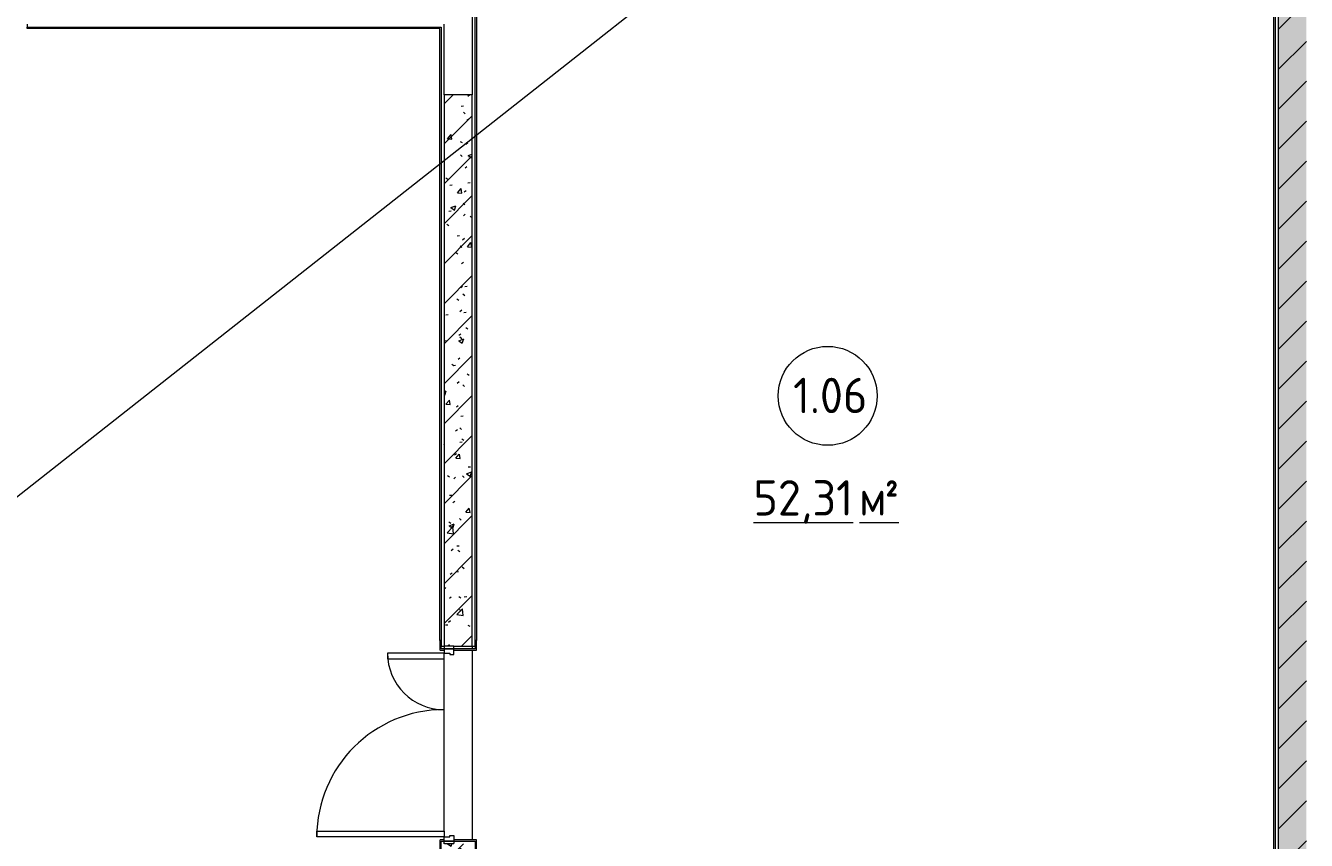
# Model space of a CAD drawing. Header units: millimetres. Extents: x -584918 to 2941280, y 3000189 to 4229862.
# Drawn here: x -457295 to -448235, y 3677900 to 3683665 of the extents above; entities that cross this region are included whole.
import ezdxf

# ---------------------------------------------------------------- set-up
doc = ezdxf.new("R2010")
doc.units = ezdxf.units.MM
doc.linetypes.add('ASVP_Невидимые', pattern=[5, 3, -2])
for name, color, linetype, lineweight in [('Двери', 7, 'Continuous', 0), ('Марки помещений', 7, 'Continuous', 0), ('Обобщенные модели', 7, 'Continuous', 0), ('Перекрытие', 7, 'Continuous', 0), ('Стены внутренние', 7, 'Continuous', 0), ('Стены несущие', 7, 'Continuous', 0), ('Стены отделка', 7, 'Continuous', 0), ('экспертиза ДУ', 1, 'Continuous', 0)]:
    doc.layers.add(name, color=color, linetype=linetype, lineweight=lineweight)
doc.styles.add('GOST Common_2', font='', dxfattribs={"height": 500})
doc.styles.add('GOST Common_3', font='', dxfattribs={"width": 0.9, "height": 500})
doc.styles.get('GOST Common_2').set_extended_font_data('GOST Common')
doc.styles.get('GOST Common_3').set_extended_font_data('GOST Common')
pattern_1 = [(45, (-437515.92, 3663725.22), (-141.4214, 141.4214), [])]
pattern_2 = [(50, (-437515.92, 3663725.22), (364.368, -31.8783), [38.1, -419.1]), (355, (-437515.92, 3663725.2), (-70.486, 382.1133), [30.48, -335.28]), (100.451, (-437485.56, 3663722.56), (293.885, 350.2334), [32.38, -356.18]), (46.184, (-437515.92, 3663826.8), (542.1585, -84.086), [57.15, -628.65]), (96.636, (-437470.74, 3663819.8), (474.805, 494.855), [48.57, -534.27]), (351.184, (-437515.9, 3663826.8), (474.81, 494.85), [45.72, -502.92]), (21, (-437465.12, 3663801.42), (303.2285, -204.5305), [38.1, -419.1]), (326, (-437465.12, 3663801.4), (123.604, 368.376), [30.48, -335.28]), (71.451, (-437439.86, 3663784.37), (426.834, 163.8427), [32.38, -356.18]), (37.5, (-437515.92, 3663725.22), (6.17665, 169.11015), [16.764, -314.452, 16.764, -323.596, -336.55]), (37.5, (-437515.92, 3663725.22), (6.17665, 169.11015), [-671.576, 16.764, -319.786]), (7.5, (-437515.92, 3663725.22), (133.6389, 200.3615), [16.764, -177.292, 16.764, -306.832, -128.27]), (7.5, (-437515.92, 3663725.22), (133.6389, 200.3615), [-517.652, 16.764, -111.506]), (327.5, (-437629.21, 3663725.22), (271.1818, -11.45836), [16.764, -110.236, 16.764, -379.476, -525.78]), (327.5, (-437629.21, 3663725.22), (271.1818, -11.45836), [-523.24, 16.764, -509.016]), (317.5, (-437680, 3663725.22), (296.2585, 50.8528), [16.764, -148.336, 16.764, -246.38, -373.38]), (317.5, (-437680, 3663725.22), (296.2585, 50.8528), [-428.244, 16.764, -356.616])]

# ---------------------------------------------------------------- blocks, each defined once
blk = doc.blocks.new('ASVP_ДверьДеревянная_2 полотна - Межкомнатная 1300х2000h_полотна_ Г Пр _1220 в свету_-7189934-АР Этаж 01')
at = {"layer": 'Двери', "lineweight": 18}
for p, q in [((-650, 1000), (-610, 1000)), ((-650, 100), (-650, 1000)), ((-610, 1000), (-610, 100)), ((650, 500), (610, 500)), ((610, 500), (610, 100)), ((650, 100), (650, 500)), ((-680, 100), (-650, 100)), ((-680, 30), (-680, 100)), ((-610, 100), (-650, 100)), ((-650, 100), (-650, 60)), ((610, 100), (650, 100)), ((680, 100), (650, 100)), ((650, 100), (650, 60)), ((680, 30), (680, 100)), ((-640, 30), (-680, 30)), ((-650, 60), (-640, 60)), ((-640, 60), (-640, 30)), ((650, 60), (640, 60)), ((640, 60), (640, 30)), ((640, 30), (680, 30))]:
    blk.add_line(p, q, dxfattribs=at)
at = {"layer": 'Двери', "linetype": 'ASVP_Невидимые', "lineweight": 18}
for p, q in [((-700, 100), (-680, 100)), ((-700, 30), (-700, 100)), ((-680, 100), (-680, 30)), ((700, 100), (680, 100)), ((680, 100), (680, 30)), ((700, 30), (700, 100)), ((-680, 30), (-700, 30)), ((680, 30), (700, 30))]:
    blk.add_line(p, q, dxfattribs=at)
at = {"layer": 'Двери'}
for centre, radius, start, end in [((-650, 100), 900, 360, 90), ((650, 100), 400, 90, 180)]:
    blk.add_arc(centre, radius, start, end, dxfattribs=at)
blk = doc.blocks.new('ASVP_НАЛИЧНИК МДФ_Двери - Наличник дверной МДФ-7405303-АР Этаж 01')
at = {"layer": 'Обобщенные модели'}
for p, q in [((-680, 150), (-680, -1)), ((-670, -5), (-670, 150)), ((670, 150), (670, -5)), ((680, -1), (680, 150)), ((-681, 0), (-740, 0)), ((-740, 0), (-740, -5)), ((-681, -1), (-681, 0)), ((740, 0), (681, 0)), ((681, 0), (681, -1)), ((740, -5), (740, 0)), ((-735, -10), (-675, -10)), ((-680, -1), (-681, -1)), ((675, -10), (735, -10)), ((681, -1), (680, -1))]:
    blk.add_line(p, q, dxfattribs=at)
for centre, start, end in [((-735, -5), 180, 270), ((-675, -5), 270, 360), ((675, -5), 180, 270), ((735, -5), 270, 360)]:
    blk.add_arc(centre, 5, start, end, dxfattribs=at)
blk = doc.blocks.new('ASVP_НАЛИЧНИК МДФ_Двери - Наличник дверной МДФ-V88-АР Этаж 01')
at = {"layer": 'Обобщенные модели'}
for p, q in [((-681, 0), (-740, 0)), ((-740, 0), (-740, -5)), ((-681, -1), (-681, 0)), ((-680, 20), (-680, -1)), ((-670, -5), (-670, 20)), ((670, 20), (670, -5)), ((680, -1), (680, 20)), ((740, 0), (681, 0)), ((681, 0), (681, -1)), ((740, -5), (740, 0)), ((-735, -10), (-675, -10)), ((-680, -1), (-681, -1)), ((675, -10), (735, -10)), ((681, -1), (680, -1))]:
    blk.add_line(p, q, dxfattribs=at)
for centre, start, end in [((-735, -5), 180, 270), ((-675, -5), 270, 360), ((675, -5), 180, 270), ((735, -5), 270, 360)]:
    blk.add_arc(centre, 5, start, end, dxfattribs=at)
blk = doc.blocks.new('ASVP_Марка_Помещение_ДваЗначения - Номер Площадь-685795-АР Этаж 01')
at = {"layer": 'Марки помещений'}
blk.add_circle((0, 0), 3.5, dxfattribs=at)

msp = doc.modelspace()

# ---------------------------------------------------------------- hatches: boundary and pattern name
at = {"layer": 'Стены внутренние'}
h = msp.add_hatch(dxfattribs=at)
h.set_pattern_fill('FP_1', color=256, style=0, pattern_type=2)
h.set_pattern_definition(pattern_1)
h.paths.add_polyline_path([(-448286.189, 3676924.55), (-448235.026, 3676924.55), (-448235.026, 3685674.55), (-448435.026, 3685674.55), (-448435.026, 3676924.55), (-448300.684, 3676924.55)])
h.paths.add_polyline_path([(-448235.026, 3687174.55), (-448235.026, 3688420.147), (-448435.026, 3688500.744), (-448435.026, 3688392.929), (-448389.418, 3688374.55), (-448435.026, 3688374.55), (-448435.026, 3687174.55), (-448325.026, 3687174.55)])
h = msp.add_hatch(dxfattribs=at)
h.set_pattern_fill('FP_2', color=256, style=0, pattern_type=2)
h.set_pattern_definition(pattern_2)
h.paths.add_polyline_path([(-448286.189, 3676924.55), (-448235.026, 3676924.55), (-448235.026, 3685674.55), (-448435.026, 3685674.55), (-448435.026, 3676924.55), (-448300.684, 3676924.55)])
h.paths.add_polyline_path([(-448235.026, 3687174.55), (-448235.026, 3688420.147), (-448435.026, 3688500.744), (-448435.026, 3688392.929), (-448389.418, 3688374.55), (-448435.026, 3688374.55), (-448435.026, 3687174.55), (-448325.026, 3687174.55)])
h = msp.add_hatch(dxfattribs=at)
h.set_pattern_fill('FP_1', color=256, style=0, pattern_type=2)
h.set_pattern_definition(pattern_1)
h.paths.add_polyline_path([(-454314.528, 3677074.55), (-454135.026, 3677074.55), (-454135.026, 3677874.55), (-454335.026, 3677874.55), (-454335.026, 3677074.55)])
h.paths.add_polyline_path([(-454335.026, 3679274.55), (-454135.026, 3679274.55), (-454135.026, 3683174.55), (-454335.026, 3683174.55), (-454335.026, 3680667.292)])
h = msp.add_hatch(dxfattribs=at)
h.set_pattern_fill('FP_2', color=256, style=0, pattern_type=2)
h.set_pattern_definition(pattern_2)
h.paths.add_polyline_path([(-454314.528, 3677074.55), (-454135.026, 3677074.55), (-454135.026, 3677874.55), (-454335.026, 3677874.55), (-454335.026, 3677074.55)])
h.paths.add_polyline_path([(-454335.026, 3679274.55), (-454135.026, 3679274.55), (-454135.026, 3683174.55), (-454335.026, 3683174.55), (-454335.026, 3680667.292)])

# ---------------------------------------------------------------- linework, layer by layer
at = {"layer": 'Перекрытие'}
for p, q in [((-454135.026, 3679274.55), (-454135.026, 3679254.55)), ((-454335.026, 3677964.55), (-454335.026, 3679184.55)), ((-454135.026, 3679244.55), (-454135.026, 3677904.55))]:
    msp.add_line(p, q, dxfattribs=at)
at = {"layer": 'Стены внутренние'}
for p, q in [((-448465.026, 3676704.55), (-448465.026, 3685444.55)), ((-454105.026, 3683904.55), (-454105.026, 3679314.55)), ((-457285.026, 3683644.55), (-457285.026, 3683654.55)), ((-454365.026, 3683644.55), (-457285.026, 3683644.55)), ((-454365.026, 3679314.55), (-454365.026, 3683644.55)), ((-454365.026, 3679314.55), (-454360.026, 3679314.55)), ((-454105.026, 3679314.55), (-454110.026, 3679314.55))]:
    msp.add_line(p, q, dxfattribs=at)
at = {"layer": 'Стены несущие'}
for p, q in [((-448435.026, 3685474.55), (-448435.026, 3676924.55)), ((-454135.026, 3683174.55), (-454335.026, 3683174.55)), ((-454335.026, 3683174.55), (-454335.026, 3679274.55)), ((-454135.026, 3679274.55), (-454135.026, 3683174.55)), ((-454265.026, 3679274.55), (-454135.026, 3679274.55))]:
    msp.add_line(p, q, dxfattribs=at)
at = {"layer": 'Стены отделка'}
for p, q in [((-448455.026, 3685454.55), (-448455.026, 3676694.55)), ((-454115.026, 3679274.55), (-454115.026, 3683894.55)), ((-454135.026, 3683874.55), (-454135.026, 3683174.55)), ((-457285.026, 3683674.55), (-457285.026, 3683654.55)), ((-457285.026, 3683654.55), (-454355.026, 3683654.55)), ((-454355.026, 3683654.55), (-454355.026, 3679274.55)), ((-454335.026, 3683174.55), (-454335.026, 3683674.55)), ((-454355.026, 3679274.55), (-454335.026, 3679274.55)), ((-454135.026, 3679274.55), (-454115.026, 3679274.55))]:
    msp.add_line(p, q, dxfattribs=at)
at = {"layer": 'экспертиза ДУ'}
msp.add_lwpolyline([(-511250.006, 3637892.029), (-441508.077, 3692813.169)], dxfattribs=at)

# ---------------------------------------------------------------- block references
at = {"layer": 'Двери', "rotation": 90.00000000000007}
msp.add_blockref('ASVP_ДверьДеревянная_2 полотна - Межкомнатная 1300х2000h_полотна_ Г Пр _1220 в свету_-7189934-АР Этаж 01', (-454235.026, 3678574.55), dxfattribs=at)
at = {"layer": 'Марки помещений', "xscale": 99.99999999999993, "yscale": 99.99999999999993, "zscale": 99.99999999999993}
msp.add_blockref('ASVP_Марка_Помещение_ДваЗначения - Номер Площадь-685795-АР Этаж 01', (-451621.349, 3681044.927), dxfattribs=at)
at = {"layer": 'Обобщенные модели'}
for name, p, rotation in [('ASVP_НАЛИЧНИК МДФ_Двери - Наличник дверной МДФ-V88-АР Этаж 01', (-454355.026, 3678574.55), 269.9999999999999), ('ASVP_НАЛИЧНИК МДФ_Двери - Наличник дверной МДФ-7405303-АР Этаж 01', (-454115.026, 3678574.55), 90.00000000000007)]:
    msp.add_blockref(name, p, dxfattribs=dict(at, rotation=rotation))

# ---------------------------------------------------------------- texts
at = {"layer": 'Марки помещений', "char_height": 250, "attachment_point": 1}
for s, insert, width, style in [('1.06', (-451866.156, 3681172.652), 606.07575, 'GOST Common_2'), ('\\L52,31 ', (-452146.943, 3680448.121), 909.11362, 'GOST Common_2'), ('\\L\\fGOST Common|b0|i0|c238|p34|;\\W.9;\\L²', (-451218.255, 3680448.121), 165.94931, 'GOST Common_3'), ('\\L\\fGOST Common|b0|i0|c204|p34|;\\W.9;\\Lм', (-451396.849, 3680448.121), 216.45562, 'GOST Common_2')]:
    msp.add_mtext(s, dxfattribs=dict(at, insert=insert, width=width, style=style))

doc.saveas('drawing.dxf')
